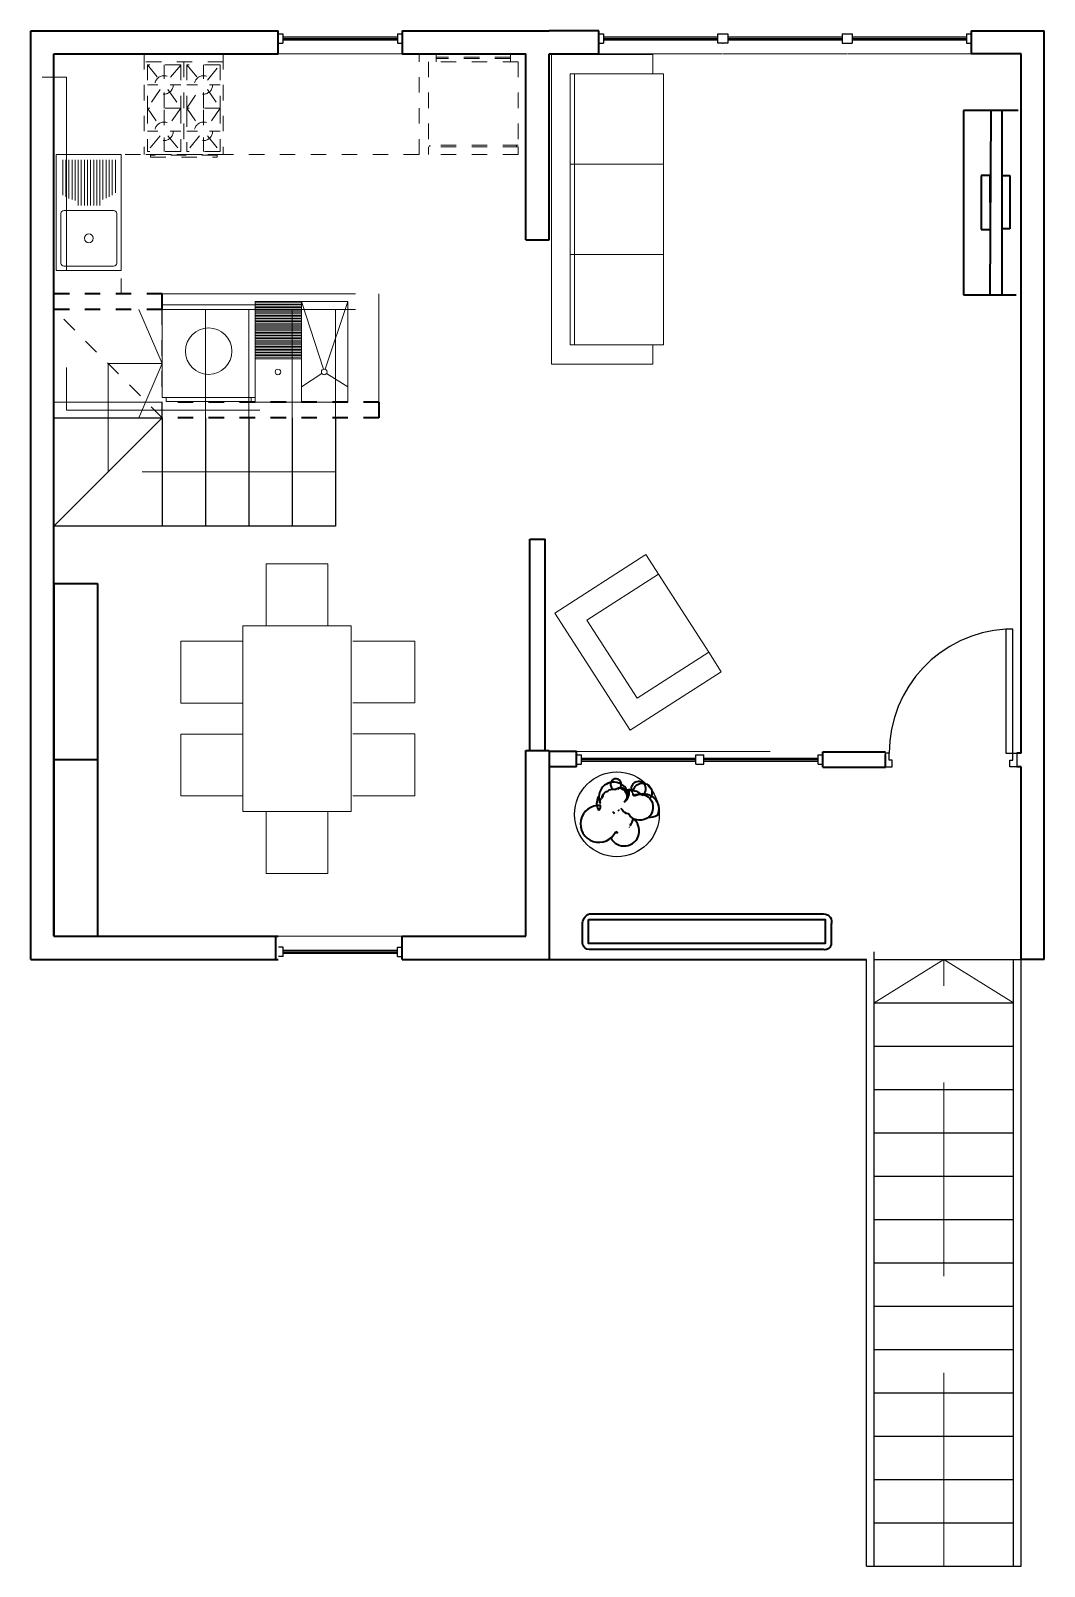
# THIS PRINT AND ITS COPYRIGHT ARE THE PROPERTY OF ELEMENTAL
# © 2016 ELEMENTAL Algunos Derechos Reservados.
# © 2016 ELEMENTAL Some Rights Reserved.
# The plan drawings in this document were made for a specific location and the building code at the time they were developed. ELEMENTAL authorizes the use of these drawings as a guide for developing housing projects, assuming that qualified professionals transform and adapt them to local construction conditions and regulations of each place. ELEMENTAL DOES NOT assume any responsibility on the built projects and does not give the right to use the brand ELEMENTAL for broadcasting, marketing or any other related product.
# Model space of a CAD drawing. Header units: metres. Extents: x -44 to -37, y -323 to -19.
# Drawn here: x -43.54 to -36.99, y -323.24 to -313.32 of the extents above; entities outside this region: 1.
import ezdxf

# ---------------------------------------------------------------- set-up
doc = ezdxf.new("R2010")
doc.units = ezdxf.units.M
doc.header["$LTSCALE"] = 5
doc.header["$MEASUREMENT"] = 0
doc.linetypes.add('DASHDOT', pattern=[1, 0.5, -0.25, 0, -0.25])
doc.linetypes.add('HIDDEN', pattern=[0.375, 0.25, -0.125])
doc.layers.get('0').update_dxf_attribs({"color": 30})
for name, color, linetype, lineweight in [('A-DOOR-FULL', 4, 'Continuous', 25), ('A-FLOR-OVHD', 3, 'HIDDEN', 18), ('A-FLOR-STRS', 4, 'Continuous', 25), ('A-FURN', 8, 'Continuous', 18), ('A-GLAZ-FULL', 4, 'Continuous', 25), ('A-WALL-FULL-EXTR', 7, 'Continuous', 35), ('A-WALL-FULL-INTR', 7, 'Continuous', 35)]:
    doc.layers.add(name, color=color, linetype=linetype, lineweight=lineweight)

# ---------------------------------------------------------------- blocks, each defined once
blk = doc.blocks.new('LAVADORA-PL')
for p, q in [((0, 0), (0, 0.6)), ((0, 0.6), (0.6, 0.6)), ((0.6, 0.6), (0.6, 0)), ((0.625, 0.575), (0.625, 0.025)), ((0.6, 0), (0, 0))]:
    blk.add_line(p, q)
for points in [[(0.6, 0.575), (0.625, 0.575)], [(0.6, 0.025), (0.625, 0.025)]]:
    blk.add_lwpolyline(points)
blk.add_circle((0.3, 0.3), 0.15)
blk = doc.blocks.new('DOOR-80')
for points in [[(-0.07, 0.89), (-0.07, 0.09), (-0.025, 0.09), (-0.025, 0.89), (-0.07, 0.89)], [(-0.825, 0.09), (-0.85, 0.09), (-0.85, 0), (-0.805, 0), (-0.805, 0.045), (-0.825, 0.045), (-0.825, 0.09)], [(-0.025, 0.09), (0, 0.09), (0, 0), (-0.045, 0), (-0.045, 0.045), (-0.025, 0.045), (-0.025, 0.09)]]:
    blk.add_lwpolyline(points)
at = {"linetype": 'HIDDEN'}
blk.add_arc((-0.0227, 0.0891), 0.8023, 93.38109, 179.93414, dxfattribs=at)
blk = doc.blocks.new('A$C62FB6359')
at = {"layer": 'A-FURN'}
for p, q in [((0.95, 1.6), (0.95, 2)), ((1.1, 1.6), (0.4, 1.6)), ((0.4, 1.6), (0.4, 0.4)), ((1.1, 0.4), (1.1, 1.6)), ((0.4, 1.1), (0, 1.1)), ((0, 0.5), (0, 0.9)), ((0, 0.9), (0.4, 0.9)), ((0.4, 0.5), (0, 0.5)), ((0.4, 0.4), (1.1, 0.4)), ((0.95, 0.4), (0.95, 0))]:
    blk.add_line(p, q, dxfattribs=at)
for points in [[(0.95, 2), (0.55, 2), (0.55, 1.6)], [(0, 1.1), (0, 1.5), (0.4, 1.5)], [(0.95, 0), (0.55, 0), (0.55, 0.4)]]:
    blk.add_lwpolyline(points, dxfattribs=at)
blk = doc.blocks.new('A$CB898571A')
at = {"layer": 'A-FURN'}
for p, q in [((0.4, 0.6), (0, 0.6)), ((0, 0), (0, 0.4)), ((0, 0.4), (0.4, 0.4)), ((0.4, 0), (0, 0))]:
    blk.add_line(p, q, dxfattribs=at)
blk.add_lwpolyline([(0, 0.6), (0, 1), (0.4, 1)], dxfattribs=at)
blk = doc.blocks.new('A$C3CDD39F3')
at = {"layer": 'A-FURN', "ltscale": 0.8}
for p, q in [((2, 0.7248), (0, 0.7248)), ((0, 0.7248), (0, 0.0682)), ((2, 0.0682), (2, 0.7248)), ((0.1245, 0.6032), (1.8755, 0.6032)), ((0.1245, 0.6032), (0.1245, 0)), ((0.7082, 0.6032), (0.7082, 0)), ((1.2918, 0), (1.2918, 0.6032)), ((1.8755, 0), (1.8755, 0.6032)), ((0.1245, 0.5745), (1.8755, 0.5745)), ((0.1245, 0), (1.8755, 0))]:
    blk.add_line(p, q, dxfattribs=at)
at = {"layer": 'A-FURN', "ltscale": 0.8, "flags": 128}
for points in [[(0.1245, 0.0682), (0, 0.0682)], [(1.8755, 0.0682), (2, 0.0682)]]:
    blk.add_lwpolyline(points, dxfattribs=at)
blk = doc.blocks.new('A$C3FB675B4')
at = {"rotation": 89.9999998499236}
blk.add_blockref('A$C3CDD39F3', (0.7248, 0), dxfattribs=at)
blk = doc.blocks.new('A$C3D68A567')
for p, q in [((0.3527, 1.1898), (0, 1.1898)), ((0, 1.1898), (0, 0)), ((0.1763, 1.1898), (0.1703, 0)), ((0.249, 1.1898), (0.1763, 1.1898)), ((0.249, 0), (0.249, 1.1898)), ((0.1733, 0.7705), (0.1138, 0.7705)), ((0.1138, 0.7705), (0.1138, 0.4222)), ((0.1733, 0.5949), (0.1733, 0.7705)), ((0.249, 0.5949), (0.249, 0.7705)), ((0.249, 0.7705), (0.2995, 0.7705)), ((0.2995, 0.7705), (0.2995, 0.425)), ((0.1138, 0.4222), (0.1725, 0.4222)), ((0.2995, 0.425), (0.249, 0.425)), ((0, 0), (0.3407, 0)), ((0.1703, 0), (0.249, 0))]:
    blk.add_line(p, q)
blk = doc.blocks.new('A$C72AB3B01')
at = {"layer": 'A-FURN', "linetype": 'HIDDEN'}
for p, q in [((0, 0.75), (0, 0.9)), ((0, 0.9), (0.7, 0.9)), ((0.7, 0.9), (0.7, 0)), ((0, 0.75), (0, 0)), ((0, 0.15), (0, 0.75)), ((0, 0.75), (0.55, 0.75)), ((0, 0.15), (0, 0.75)), ((0.55, 0.75), (0.55, 0.15)), ((0.55, 0.15), (0, 0.15)), ((0, 0.15), (0.55, 0.15)), ((0, 0), (0.7, 0))]:
    blk.add_line(p, q, dxfattribs=at)
blk = doc.blocks.new('A$C49543AAF')
at = {"rotation": 269.9999999999928}
blk.add_blockref('A$C72AB3B01', (0, 0.7), dxfattribs=at)
blk = doc.blocks.new('A$C33897A74')
for p, q in [((0, 2.28), (0, 0)), ((0, 2.28), (0.2818, 2.28)), ((0.2818, 2.28), (0.2818, 0)), ((0.2818, 1.14), (0, 1.14))]:
    blk.add_line(p, q)

msp = doc.modelspace()

# ---------------------------------------------------------------- linework, layer by layer
for p, q in [((-38.1469, -18.529), (-37.1433, -18.529)), ((-40.3433, -314.6745), (-40.3433, -314.6745))]:
    msp.add_line(p, q)
at = {"color": 0}
msp.add_circle((-39.7553, -318.3871), 0.2738, dxfattribs=at)
at = {"layer": 'A-FLOR-OVHD'}
for p, q in [((-41.9433, -313.4745), (-41.1433, -313.4745)), ((-39.8724, -313.4745), (-39.0724, -313.4745)), ((-39.0692, -313.4745), (-38.2692, -313.4745)), ((-38.2659, -313.4745), (-37.4659, -313.4745)), ((-42.6933, -315.0245), (-41.2933, -315.0245)), ((-41.2933, -315.0245), (-41.2933, -315.1245)), ((-42.6933, -315.1245), (-41.2933, -315.1245)), ((-42.4133, -315.8245), (-42.4133, -315.1245)), ((-42.1333, -315.8245), (-42.1333, -315.1245)), ((-41.8533, -315.8245), (-41.8533, -315.1245)), ((-41.5733, -315.8245), (-41.5733, -315.1245)), ((-41.2933, -315.7245), (-41.2933, -315.1245)), ((-43.0433, -316.1745), (-43.0433, -315.4745)), ((-43.0433, -315.4745), (-42.6933, -315.4745)), ((-42.6933, -315.7245), (-43.3933, -315.7245)), ((-41.5733, -316.1745), (-43.0433, -316.1745)), ((-40.0158, -317.9806), (-38.4253, -317.9806)), ((-41.9433, -319.1745), (-41.1433, -319.1745))]:
    msp.add_line(p, q, dxfattribs=at)
for points in [[(-43.4683, -313.6245), (-43.312, -313.6245), (-43.312, -315.7763), (-41.8026, -315.7763)], [(-42.6933, -315.4745), (-42.8445, -315.1245)], [(-42.6933, -315.4745), (-42.8445, -315.8245)], [(-37.1933, -319.6045), (-37.6433, -319.3245), (-38.0933, -319.6045)], [(-37.6433, -323.2445), (-37.6433, -319.3245)]]:
    msp.add_lwpolyline(points, dxfattribs=at)
at = {"layer": 'A-FLOR-STRS', "linetype": 'HIDDEN', "ltscale": 0.001}
for q in [(-43.3933, -315.1245), (-42.6933, -315.1245)]:
    msp.add_line((-42.6933, -315.8245), q, dxfattribs=at)
at = {"layer": 'A-FLOR-STRS'}
for p, q in [((-43.3933, -315.8245), (-42.6933, -315.8245)), ((-42.6933, -315.8245), (-42.6933, -316.5245)), ((-42.4133, -315.8245), (-42.4133, -316.5245)), ((-42.1333, -315.8245), (-42.1333, -316.5245)), ((-41.8533, -315.8245), (-41.8533, -316.5245)), ((-41.5733, -315.8245), (-41.5733, -316.5245)), ((-41.5733, -316.5245), (-43.3933, -316.5245)), ((-38.1433, -323.2445), (-38.1433, -319.3245)), ((-38.0933, -323.2445), (-38.0933, -319.2745)), ((-38.0933, -319.3245), (-37.1433, -319.3245)), ((-37.1933, -323.2445), (-37.1933, -319.3245)), ((-37.1433, -323.2445), (-37.1433, -319.3245)), ((-38.0933, -319.6045), (-37.1933, -319.6045)), ((-38.0933, -319.8845), (-37.1933, -319.8845)), ((-38.0933, -320.1645), (-37.1933, -320.1645)), ((-38.0933, -320.4445), (-37.1933, -320.4445)), ((-38.0933, -320.7245), (-37.1933, -320.7245)), ((-38.0933, -321.0045), (-37.1933, -321.0045)), ((-38.0933, -321.2845), (-37.1933, -321.2845)), ((-38.0933, -321.5645), (-37.1933, -321.5645)), ((-38.0933, -321.8445), (-37.1933, -321.8445)), ((-38.0933, -322.1245), (-37.1933, -322.1245)), ((-38.0933, -322.4045), (-37.1933, -322.4045)), ((-38.0933, -322.6845), (-37.1933, -322.6845)), ((-38.0933, -322.9645), (-37.1933, -322.9645)), ((-38.1433, -323.2445), (-37.1433, -323.2445))]:
    msp.add_line(p, q, dxfattribs=at)
at = {"layer": 'A-FLOR-STRS', "linetype": 'DASHDOT', "ltscale": 15}
msp.add_line((-42.6933, -315.8245), (-43.3933, -316.5245), dxfattribs=at)
at = {"layer": 'A-FURN', "linetype": 'HIDDEN', "ltscale": 0.001}
for p, q in [((-42.8091, -313.4745), (-42.8091, -314.1245)), ((-42.2991, -313.5245), (-42.8091, -313.5245)), ((-42.7891, -313.5445), (-42.7071, -313.6445)), ((-42.5741, -313.5445), (-42.7891, -313.5445)), ((-42.7891, -313.5445), (-42.7891, -313.8245)), ((-42.6816, -313.6351), (-42.6816, -313.5445)), ((-42.5741, -313.548), (-42.6561, -313.6445)), ((-42.5741, -313.5445), (-42.5741, -313.8245)), ((-42.5541, -313.5245), (-42.5541, -314.1245)), ((-42.5341, -313.5445), (-42.4521, -313.6445)), ((-42.5341, -313.5445), (-42.5341, -313.848)), ((-42.3191, -313.5445), (-42.5341, -313.5445)), ((-42.4266, -313.6351), (-42.4266, -313.5445)), ((-42.4011, -313.6445), (-42.3191, -313.5445)), ((-42.3191, -313.5445), (-42.3191, -313.8245)), ((-42.2991, -313.4745), (-42.2991, -314.1245)), ((-41.0333, -314.1245), (-41.0333, -313.4745)), ((-40.9733, -313.5245), (-40.9733, -314.0645)), ((-40.3933, -313.5245), (-40.9733, -313.5245)), ((-40.4433, -313.4745), (-40.9233, -313.4745)), ((-40.9233, -313.4745), (-40.9233, -313.5245)), ((-40.4433, -313.4945), (-40.9233, -313.4945)), ((-40.4433, -313.5045), (-40.9233, -313.5045)), ((-40.4433, -313.4745), (-40.4433, -313.5245)), ((-40.3933, -313.5245), (-40.3933, -314.0645)), ((-42.7891, -313.6745), (-42.721, -313.6745)), ((-42.7071, -313.7045), (-42.7891, -313.8245)), ((-42.6816, -313.8245), (-42.6816, -313.7139)), ((-42.6561, -313.7045), (-42.5741, -313.8245)), ((-42.6422, -313.6745), (-42.5741, -313.6745)), ((-42.5341, -313.6745), (-42.466, -313.6745)), ((-42.5341, -313.8245), (-42.4521, -313.7045)), ((-42.4266, -313.8245), (-42.4266, -313.7139)), ((-42.4011, -313.7045), (-42.3191, -313.8245)), ((-42.3872, -313.6745), (-42.3191, -313.6745)), ((-42.7891, -313.8245), (-42.7071, -313.9445)), ((-42.7891, -313.8245), (-42.7891, -314.1045)), ((-42.5741, -313.8245), (-42.7891, -313.8245)), ((-42.6816, -313.9351), (-42.6816, -313.8245)), ((-42.5741, -313.8245), (-42.6561, -313.9445)), ((-42.5741, -313.8245), (-42.5741, -314.1045)), ((-42.5341, -313.8245), (-42.4521, -313.9445)), ((-42.3191, -313.8245), (-42.5341, -313.8245)), ((-42.5341, -313.8445), (-42.5341, -314.1045)), ((-42.4266, -313.9351), (-42.4266, -313.8245)), ((-42.3191, -313.8245), (-42.4011, -313.9445)), ((-42.3191, -313.8245), (-42.3191, -314.1045)), ((-42.7891, -313.9745), (-42.721, -313.9745)), ((-42.7071, -314.0045), (-42.7891, -314.1045)), ((-42.6816, -314.1045), (-42.6816, -314.0139)), ((-42.6561, -314.0045), (-42.5741, -314.1045)), ((-42.6422, -313.9745), (-42.5741, -313.9745)), ((-42.5341, -313.9745), (-42.466, -313.9745)), ((-42.4521, -314.0045), (-42.5341, -314.1045)), ((-42.4266, -314.1045), (-42.4266, -314.0139)), ((-42.4011, -314.0045), (-42.3191, -314.1045)), ((-42.3872, -313.9745), (-42.3191, -313.9745)), ((-40.3933, -314.0645), (-40.9733, -314.0645)), ((-40.9633, -314.0645), (-40.9633, -314.0745)), ((-40.4033, -314.0645), (-40.4033, -314.0745)), ((-41.0333, -314.1245), (-42.9591, -314.1245)), ((-42.9591, -314.1245), (-42.9591, -315.0245)), ((-42.2991, -314.1245), (-42.8091, -314.1245)), ((-42.5741, -314.1045), (-42.7891, -314.1045)), ((-42.3191, -314.1045), (-42.5341, -314.1045)), ((-40.3933, -314.0745), (-40.9733, -314.0745)), ((-40.9733, -314.0745), (-40.9733, -314.1245)), ((-40.3933, -314.1245), (-40.9733, -314.1245)), ((-40.3933, -314.0745), (-40.3933, -314.1245))]:
    msp.add_line(p, q, dxfattribs=at)
at = {"layer": 'A-FURN'}
for p, q in [((-43.3791, -314.8745), (-43.3791, -314.1245)), ((-43.3791, -314.1245), (-42.9591, -314.1245)), ((-43.3363, -314.1585), (-43.3363, -314.3874)), ((-43.3163, -314.1585), (-43.3163, -314.3985)), ((-43.2963, -314.1585), (-43.2963, -314.4078)), ((-43.2763, -314.1585), (-43.2763, -314.4154)), ((-43.2563, -314.1585), (-43.2563, -314.4214)), ((-43.2363, -314.1585), (-43.2363, -314.4542)), ((-43.2163, -314.1585), (-43.2163, -314.4542)), ((-43.1963, -314.1585), (-43.1963, -314.4542)), ((-43.1763, -314.1585), (-43.1763, -314.4542)), ((-43.1563, -314.1585), (-43.1563, -314.4542)), ((-43.1363, -314.1585), (-43.1363, -314.4542)), ((-43.1163, -314.1585), (-43.1163, -314.4542)), ((-43.0963, -314.1585), (-43.0963, -314.4542)), ((-43.0763, -314.1585), (-43.0763, -314.4146)), ((-43.0563, -314.1585), (-43.0563, -314.4068)), ((-43.0363, -314.1585), (-43.0363, -314.3973)), ((-43.0163, -314.1585), (-43.0163, -314.386)), ((-42.9963, -314.1585), (-42.9963, -314.3725)), ((-42.9591, -314.8745), (-42.9591, -314.1245)), ((-43.3477, -314.5055), (-43.3477, -314.8255)), ((-43.3277, -314.4855), (-43.0077, -314.4855)), ((-42.9877, -314.5055), (-42.9877, -314.8255)), ((-43.3277, -314.8455), (-43.0077, -314.8455)), ((-43.3791, -314.8745), (-42.9591, -314.8745)), ((-42.0933, -315.7245), (-42.0933, -315.0745)), ((-42.0933, -315.0745), (-41.4933, -315.0745)), ((-42.0933, -315.0835), (-41.7933, -315.0835)), ((-42.0933, -315.0935), (-41.7933, -315.0935)), ((-42.0933, -315.1035), (-41.7933, -315.1035)), ((-42.0933, -315.1135), (-41.7933, -315.1135)), ((-42.0933, -315.1235), (-41.7933, -315.1235)), ((-42.0933, -315.1335), (-41.7933, -315.1335)), ((-42.0933, -315.1435), (-41.7933, -315.1435)), ((-42.0933, -315.1535), (-41.7933, -315.1535)), ((-41.6515, -315.5114), (-41.7933, -315.0745)), ((-41.7933, -315.7245), (-41.7933, -315.0745)), ((-41.6411, -315.5114), (-41.4933, -315.0745)), ((-41.4933, -315.0745), (-41.4933, -315.7245)), ((-42.0933, -315.1635), (-41.7933, -315.1635)), ((-42.0933, -315.1735), (-41.7933, -315.1735)), ((-42.0933, -315.1735), (-41.7933, -315.1735)), ((-42.0933, -315.1835), (-41.7933, -315.1835)), ((-42.0933, -315.1935), (-41.7933, -315.1935)), ((-42.0933, -315.2035), (-41.7933, -315.2035)), ((-42.0933, -315.2135), (-41.7933, -315.2135)), ((-42.0933, -315.2235), (-41.7933, -315.2235)), ((-42.0933, -315.2335), (-41.7933, -315.2335)), ((-42.0933, -315.2435), (-41.7933, -315.2435)), ((-42.0933, -315.2535), (-41.7933, -315.2535)), ((-42.0933, -315.2535), (-41.7933, -315.2535)), ((-42.0933, -315.2635), (-41.7933, -315.2635)), ((-42.0933, -315.2635), (-41.7933, -315.2635)), ((-42.0933, -315.2735), (-41.7933, -315.2735)), ((-42.0933, -315.2735), (-41.7933, -315.2735)), ((-42.0933, -315.2835), (-41.7933, -315.2835)), ((-42.0933, -315.2835), (-41.7933, -315.2835)), ((-42.0933, -315.2935), (-41.7933, -315.2935)), ((-42.0933, -315.2935), (-41.7933, -315.2935)), ((-42.0933, -315.3035), (-41.7933, -315.3035)), ((-42.0933, -315.3135), (-41.7933, -315.3135)), ((-42.0933, -315.3235), (-41.7933, -315.3235)), ((-42.0933, -315.3335), (-41.7933, -315.3335)), ((-42.0933, -315.3435), (-41.7933, -315.3435)), ((-42.0933, -315.3535), (-41.7933, -315.3535)), ((-42.0933, -315.3635), (-41.7933, -315.3635)), ((-42.0933, -315.3735), (-41.7933, -315.3735)), ((-42.0933, -315.3835), (-41.7933, -315.3835)), ((-42.0933, -315.3935), (-41.7933, -315.3935)), ((-42.0933, -315.4035), (-41.7933, -315.4035)), ((-42.0933, -315.4135), (-41.7933, -315.4135)), ((-42.0933, -315.4235), (-41.7933, -315.4235)), ((-42.0933, -315.4335), (-41.7933, -315.4335)), ((-42.0933, -315.4435), (-41.7933, -315.4435)), ((-41.6616, -315.5387), (-41.7933, -315.6245)), ((-41.631, -315.5384), (-41.4933, -315.6245)), ((-41.4933, -315.7245), (-42.0933, -315.7245))]:
    msp.add_line(p, q, dxfattribs=at)
at = {"layer": 'A-FURN', "linetype": 'HIDDEN', "ltscale": 0.001}
msp.add_lwpolyline([(-42.3381, -314.128), (-42.7694, -314.128), (-42.7694, -314.1408), (-42.3381, -314.1408)], close=True, dxfattribs=at)
for centre in [(-42.6816, -313.6745), (-42.4266, -313.6745), (-42.6816, -313.9745), (-42.4266, -313.9745)]:
    msp.add_circle(centre, 0.0594, dxfattribs=at)
at = {"layer": 'A-FURN'}
for centre, radius in [((-43.1677, -314.6655), 0.0284), ((-41.9456, -315.5288), 0.0181), ((-41.6464, -315.5288), 0.0181)]:
    msp.add_circle(centre, radius, dxfattribs=at)
for centre, start, end in [((-43.3277, -314.5055), 90, 180), ((-43.0077, -314.5055), 0, 90), ((-43.3277, -314.8255), 180, 270), ((-43.0077, -314.8255), 270, 0)]:
    msp.add_arc(centre, 0.02, start, end, dxfattribs=at)
at = {"layer": 'A-GLAZ-FULL'}
for p, q in [((-41.9433, -313.3445), (-41.9133, -313.3445)), ((-41.9133, -313.3645), (-41.1733, -313.3645)), ((-41.1733, -313.3445), (-41.1433, -313.3445)), ((-39.8724, -313.3445), (-39.8424, -313.3445)), ((-39.8424, -313.3645), (-39.1024, -313.3645)), ((-39.0724, -313.3445), (-39.0692, -313.3445)), ((-39.0392, -313.3645), (-38.2992, -313.3645)), ((-38.2992, -313.3445), (-38.2692, -313.3445)), ((-38.2692, -313.3445), (-38.2659, -313.3445)), ((-38.2659, -313.3445), (-38.2359, -313.3445)), ((-38.2359, -313.3645), (-37.4959, -313.3645)), ((-37.4959, -313.3445), (-37.4659, -313.3445)), ((-41.9433, -313.4045), (-41.9133, -313.4045)), ((-41.9133, -313.3745), (-41.1733, -313.3745)), ((-41.9133, -313.3845), (-41.1733, -313.3845)), ((-41.1733, -313.4045), (-41.1433, -313.4045)), ((-39.8724, -313.4045), (-39.8424, -313.4045)), ((-39.8424, -313.3745), (-39.1024, -313.3745)), ((-39.8424, -313.3845), (-39.1024, -313.3845)), ((-39.0724, -313.4045), (-39.0692, -313.4045)), ((-39.0392, -313.3745), (-38.2992, -313.3745)), ((-39.0392, -313.3845), (-38.2992, -313.3845)), ((-38.2992, -313.4045), (-38.2692, -313.4045)), ((-38.2692, -313.4045), (-38.2659, -313.4045)), ((-38.2659, -313.4045), (-38.2359, -313.4045)), ((-38.2359, -313.3745), (-37.4959, -313.3745)), ((-38.2359, -313.3845), (-37.4959, -313.3845)), ((-37.4959, -313.4045), (-37.4659, -313.4045)), ((-40.0142, -318.0031), (-39.9842, -318.0031)), ((-39.9842, -318.0231), (-39.2442, -318.0231)), ((-39.9842, -318.0331), (-39.2442, -318.0331)), ((-39.2442, -318.0031), (-39.2142, -318.0031)), ((-39.2237, -318.0031), (-39.1937, -318.0031)), ((-39.1937, -318.0231), (-38.4537, -318.0231)), ((-39.1937, -318.0331), (-38.4537, -318.0331)), ((-38.4537, -318.0031), (-38.4237, -318.0031)), ((-40.0142, -318.0631), (-39.9842, -318.0631)), ((-39.9842, -318.0431), (-39.2442, -318.0431)), ((-39.2442, -318.0631), (-39.2142, -318.0631)), ((-39.2237, -318.0631), (-39.1937, -318.0631)), ((-39.1937, -318.0431), (-38.4537, -318.0431)), ((-38.4537, -318.0631), (-38.4237, -318.0631)), ((-41.9119, -319.2445), (-41.9419, -319.2445)), ((-41.9119, -319.3045), (-41.9419, -319.3045)), ((-41.9133, -319.2645), (-41.1733, -319.2645)), ((-41.9133, -319.2745), (-41.1733, -319.2745)), ((-41.9133, -319.2845), (-41.1733, -319.2845)), ((-41.1733, -319.2445), (-41.1433, -319.2445)), ((-41.1733, -319.3045), (-41.1433, -319.3045))]:
    msp.add_line(p, q, dxfattribs=at)
at = {"layer": 'A-GLAZ-FULL', "ltscale": 0.001}
for p, q in [((-41.9133, -313.3445), (-41.9133, -313.4045)), ((-41.1733, -313.3445), (-41.1733, -313.4045)), ((-39.8424, -313.3445), (-39.8424, -313.4045)), ((-38.2992, -313.3445), (-38.2992, -313.4045)), ((-38.2359, -313.3445), (-38.2359, -313.4045)), ((-37.4959, -313.3445), (-37.4959, -313.4045)), ((-39.9842, -318.0631), (-39.9842, -318.0031)), ((-39.2442, -318.0631), (-39.2442, -318.0031)), ((-39.1937, -318.0631), (-39.1937, -318.0031)), ((-38.4537, -318.0631), (-38.4537, -318.0031)), ((-41.9119, -319.3045), (-41.9119, -319.2445)), ((-41.1733, -319.3045), (-41.1733, -319.2445))]:
    msp.add_line(p, q, dxfattribs=at)
at = {"layer": 'A-GLAZ-FULL'}
for points in [[(-39.0724, -313.4045), (-39.1024, -313.4045), (-39.1024, -313.3445), (-39.0724, -313.3445)], [(-39.0692, -313.3445), (-39.0392, -313.3445), (-39.0392, -313.4045), (-39.0692, -313.4045)]]:
    msp.add_lwpolyline(points, dxfattribs=at)
at = {"layer": 'A-WALL-FULL-EXTR'}
for p, q in [((-43.5433, -319.3245), (-43.5433, -313.3245)), ((-43.5433, -313.3245), (-41.9433, -313.3245)), ((-41.9433, -313.4745), (-41.9433, -313.3245)), ((-41.1433, -313.3245), (-41.1433, -313.4745)), ((-41.1433, -313.3245), (-40.3433, -313.3245)), ((-40.3433, -313.3245), (-40.1933, -313.3245)), ((-39.8724, -313.3245), (-40.1933, -313.3245)), ((-39.8724, -313.4745), (-39.8724, -313.3245)), ((-37.4659, -313.3245), (-37.4659, -313.4745)), ((-37.4659, -313.3245), (-36.9933, -313.3245)), ((-36.9933, -319.3245), (-36.9933, -313.3245)), ((-43.3933, -319.1745), (-43.3933, -313.4745)), ((-43.3933, -313.4745), (-41.9433, -313.4745)), ((-41.1433, -313.4745), (-40.3433, -313.4745)), ((-40.3433, -314.6745), (-40.3433, -313.4745)), ((-40.1933, -313.4745), (-39.8724, -313.4745)), ((-37.1433, -313.4745), (-37.4659, -313.4745)), ((-40.3433, -314.6745), (-40.1933, -314.6745)), ((-40.3433, -317.9745), (-40.1933, -317.9745)), ((-40.3433, -319.1745), (-40.3433, -317.9745)), ((-40.0168, -317.9807), (-40.1933, -317.9807)), ((-40.0168, -318.0807), (-40.1933, -318.0807)), ((-43.3933, -319.1745), (-41.9433, -319.1745)), ((-41.9594, -319.3245), (-41.9594, -319.1745)), ((-41.1433, -319.3245), (-41.1433, -319.1745)), ((-41.1433, -319.1745), (-40.3433, -319.1745)), ((-43.5433, -319.3245), (-41.9433, -319.3245)), ((-41.1433, -319.3245), (-40.3433, -319.3245)), ((-40.3433, -319.3245), (-40.1933, -319.3245)), ((-36.9933, -319.3245), (-37.1433, -319.3245))]:
    msp.add_line(p, q, dxfattribs=at)
for points in [[(-39.6796, -318.2703, 1.20298), (-39.8636, -318.3136), (-39.8636, -318.3136, -0.520567), (-39.8645, -318.3069), (-39.8645, -318.3069, -0.520567), (-39.8636, -318.2993), (-39.8636, -318.2993, -0.520567), (-39.8607, -318.2926), (-39.8607, -318.2926, -0.520567), (-39.8569, -318.2859), (-39.8569, -318.2859)], [(-39.8145, -318.2375, -0.045276), (-39.8047, -318.2282)], [(-39.8047, -318.2282, -0.147611), (-39.7624, -318.2268), (-39.7624, -318.2268, -0.520567), (-39.7452, -318.222), (-39.7452, -318.222, 3.174231), (-39.7849, -318.2171)], [(-39.7493, -318.2129, -0.707603), (-39.709, -318.3098)], [(-39.7493, -318.2129, -0.354955), (-39.684, -318.281)], [(-39.7323, -318.2102, -0.567527), (-39.7061, -318.307), (-39.7061, -318.307, 0.326454), (-39.6798, -318.223)], [(-39.6798, -318.223, 0.008488), (-39.6746, -318.2287), (-39.6746, -318.2287, -0.202133), (-39.5916, -318.264), (-39.5916, -318.264, 2.149506), (-39.6603, -318.2392), (-39.6603, -318.2392, -0.520567), (-39.6565, -318.2449), (-39.6565, -318.2449)], [(-39.6492, -318.2316, -1.23385), (-39.542, -318.2855)], [(-39.8688, -318.361, -0.04117), (-39.8617, -318.3441), (-39.8617, -318.3441, -0.520567), (-39.8607, -318.3431), (-39.8607, -318.3431, -0.520567), (-39.8607, -318.3403), (-39.8607, -318.3403, -0.520567), (-39.8607, -318.3345), (-39.8607, -318.3345, -0.520567), (-39.8607, -318.3298), (-39.8607, -318.3298, 1.938542), (-39.7631, -318.4973)], [(-39.8688, -318.361, -0.312294), (-39.8717, -318.2726, -0.312294)], [(-39.8521, -318.2792, -0.167083), (-39.8258, -318.2395, -0.167083)], [(-39.8521, -318.2792, -0.042594), (-39.8512, -318.2792), (-39.8512, -318.2792, -0.520567), (-39.8464, -318.2735), (-39.8464, -318.2735, -0.520567), (-39.8387, -318.2659), (-39.8387, -318.2659)], [(-39.8258, -318.2395, -0.036865), (-39.8145, -318.2375)], [(-39.6486, -318.2648, -0.003613), (-39.6488, -318.264), (-39.6488, -318.264, -0.520567), (-39.6488, -318.2649), (-39.6488, -318.2649), (-39.6488, -318.2649, -0.520567), (-39.6469, -318.2659), (-39.6469, -318.2659, -2.341654), (-39.6794, -318.3841), (-39.6794, -318.3841, -0.215973), (-39.7229, -318.3552, -0.215973)], [(-39.691, -318.2622, -0.057774), (-39.6768, -318.2588)], [(-39.6527, -318.2535), (-39.6527, -318.2535, -0.520567), (-39.6498, -318.2602), (-39.6498, -318.2602, -0.023854), (-39.6508, -318.2544, -0.023854)], [(-39.6432, -318.264, -0.017077), (-39.6393, -318.2659), (-39.6393, -318.2659, -0.520567), (-39.6364, -318.2659), (-39.6364, -318.2659, -0.520567), (-39.6317, -318.264), (-39.6317, -318.264, -0.716044), (-39.4943, -318.3946), (-39.4943, -318.3946, -0.157906), (-39.5538, -318.4071)], [(-39.631, -318.2637, -0.001789), (-39.6307, -318.263), (-39.6307, -318.263, -0.520567), (-39.6317, -318.263), (-39.6317, -318.263, -0.520567), (-39.6326, -318.264), (-39.6326, -318.264, -0.520567), (-39.6336, -318.264), (-39.6336, -318.264)], [(-39.7713, -318.384, 0.034644), (-39.7812, -318.3708)], [(-39.7437, -318.3604), (-39.7437, -318.3604, -0.02844), (-39.7492, -318.3673, -0.02844)], [(-39.724, -318.3535, -0.028315), (-39.7272, -318.3471)], [(-39.6525, -318.4119, -0.119026), (-39.672, -318.4605, -0.119026)], [(-39.7494, -318.5065, -0.042019), (-39.7681, -318.5072)], [(-39.9785, -319.2221), (-39.9785, -319.0995, -0.296601), (-39.9329, -319.0295), (-38.4194, -319.0295, -0.520459), (-38.3704, -319.0995), (-38.3704, -319.2221, -0.486233), (-38.4194, -319.2606), (-39.9329, -319.2606, -0.380493), (-39.9785, -319.2201, -0.987827)]]:
    msp.add_lwpolyline(points, format="xyb", dxfattribs=at)
msp.add_lwpolyline([(-39.9397, -319.0667), (-38.41, -319.0667), (-38.41, -319.2221), (-39.9397, -319.2221)], close=True, dxfattribs=at)
for centre, radius, start, end in [((-39.7084, -318.4932), 0.0981, 208.09205, 55.29309), ((-39.6364, -318.3984), 0.0796, 351.68341, 354.09848), ((-39.7261, -318.4576), 0.0542, 227.08526, 244.5595), ((-39.6364, -318.3984), 0.0796, 239.40994, 242.53356)]:
    msp.add_arc(centre, radius, start, end, dxfattribs=at)
at = {"layer": 'A-WALL-FULL-INTR'}
for p, q in [((-40.1933, -314.6745), (-40.1933, -313.4745)), ((-37.1433, -317.9909), (-37.1433, -313.4745)), ((-40.3183, -316.6092), (-40.2183, -316.6092)), ((-40.3183, -317.9745), (-40.3183, -316.6092)), ((-40.2183, -317.9745), (-40.2183, -316.6092)), ((-37.1433, -317.9909), (-37.1433, -317.9105)), ((-40.1933, -317.9745), (-40.1933, -319.1745)), ((-40.0168, -318.0807), (-40.0158, -317.9806)), ((-38.4237, -317.9831), (-38.0202, -317.9831)), ((-38.4237, -318.0831), (-38.4237, -317.9831)), ((-38.0202, -318.0831), (-38.0202, -318.0005)), ((-37.1433, -317.9909), (-37.1708, -317.9909)), ((-38.4237, -318.0831), (-38.0202, -318.0831)), ((-37.1433, -318.0809), (-37.1708, -318.0809)), ((-37.1433, -319.3245), (-37.1433, -318.0809)), ((-40.1933, -319.1745), (-40.1933, -319.3245)), ((-40.1933, -319.3245), (-38.1433, -319.3245))]:
    msp.add_line(p, q, dxfattribs=at)
at = {"layer": 'A-WALL-FULL-INTR', "linetype": 'HIDDEN', "ltscale": 0.001}
for p, q in [((-42.6933, -315.0245), (-43.3933, -315.0245)), ((-42.6933, -315.1245), (-42.6933, -315.0245)), ((-42.6933, -315.1245), (-43.3933, -315.1245)), ((-41.2933, -315.7245), (-42.6933, -315.7245)), ((-41.2933, -315.7245), (-41.2933, -315.8245)), ((-41.2933, -315.8245), (-42.6933, -315.8245))]:
    msp.add_line(p, q, dxfattribs=at)

# ---------------------------------------------------------------- block references
at = {"layer": 'A-DOOR-FULL'}
msp.add_blockref('DOOR-80', (-37.1708, -318.0809), dxfattribs=at)
at = {"layer": 'A-FURN', "xscale": -1, "rotation": 90}
msp.add_blockref('LAVADORA-PL', (-42.0933, -315.0945), dxfattribs=at)
at = {"layer": 'A-WALL-FULL-EXTR', "color": 7}
for name, p in [('A$C3FB675B4', (-40.1787, -315.4786)), ('A$C62FB6359', (-42.5727, -318.7683))]:
    msp.add_blockref(name, p, dxfattribs=at)
at = {"layer": 'A-WALL-FULL-EXTR'}
for name, p in [('A$C3D68A567', (-37.5153, -315.03)), ('A$C33897A74', (-43.3933, -319.1745))]:
    msp.add_blockref(name, p, dxfattribs=at)
at = {"layer": 'A-WALL-FULL-EXTR', "color": 7}
for name, p, rotation in [('A$C49543AAF', (-40.1562, -317.0869), 302.7352262721024), ('A$CB898571A', (-41.0615, -317.2674), 180)]:
    msp.add_blockref(name, p, dxfattribs=dict(at, rotation=rotation))

doc.saveas('drawing.dxf')
